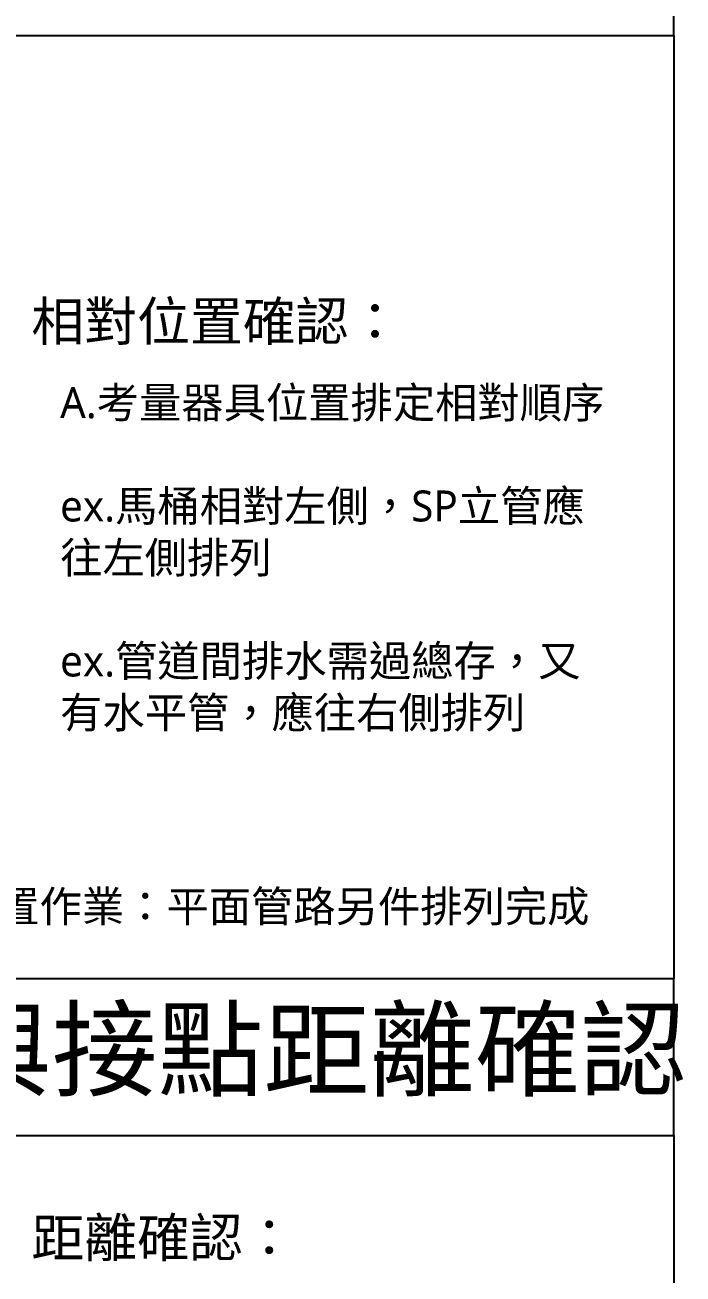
# Model space of a CAD drawing. Header units: millimetres. Extents: x 0 to 887, y -3549 to 0.
# Drawn here: x 463 to 887, y -1610 to -804 of the extents above; entities that cross this region are included whole.
import ezdxf

# ---------------------------------------------------------------- set-up
doc = ezdxf.new("R2010")
doc.units = ezdxf.units.MM
doc.styles.get("Standard").update_dxf_attribs({"font": 'arial.ttf'})

msp = doc.modelspace()

# ---------------------------------------------------------------- linework, layer by layer
at = {"color": 141, "true_color": 0xadddf7}
for points in [[(0, -810.69), (881.02, -810.69), (881.02, -709.77), (0, -709.77)], [(0, -810.69), (881.02, -810.69), (881.02, -1419.54), (0, -1419.54)], [(0, -1520.46), (881.02, -1520.46), (881.02, -1419.54), (0, -1419.54)], [(0, -1520.46), (881.02, -1520.46), (881.02, -2129.31), (0, -2129.31)]]:
    msp.add_lwpolyline(points, close=True, dxfattribs=at)

# ---------------------------------------------------------------- texts
at = {"color": 141, "true_color": 0xadddf7, "attachment_point": 1}
for s, width, insert, char_height in [('{\\fMicrosoft JhengHei|b0|i0|c136|p34;相對位置確認：}', 2640.4626, (466.72, -982.6), 25), ('{\\fMicrosoft JhengHei|b0|i0|c136|p34;A.考量器具位置排定相對順序\\P\\Pex.馬桶相對左側，SP立管應往左側排列\\P\\Pex.管道間排水需過總存，又有水平管，應往右側排列}', 358.5542, (485.3, -1037.6), 20), ('{\\fMicrosoft JhengHei|b0|i0|c136|p34;Step3. 另件與接點距離確認}', 2640.4626, (67.7, -1440.01), 50), ('{\\fMicrosoft JhengHei|b0|i0|c136|p34;距離確認：}', 2640.4626, (466.72, -1573.96), 25)]:
    msp.add_mtext_dynamic_manual_height_columns(s, width=width, gutter_width=12.5, heights=[0], dxfattribs=dict(at, insert=insert, char_height=char_height))
at = {"color": 7, "insert": (417.48, -1362.7), "char_height": 20, "attachment_point": 1}
msp.add_mtext_dynamic_manual_height_columns('{\\fMicrosoft JhengHei|b0|i0|c136|p34;前置作業：平面管路另件排列完成}', width=452.8434, gutter_width=12.5, heights=[0], dxfattribs=at)

doc.saveas('drawing.dxf')
